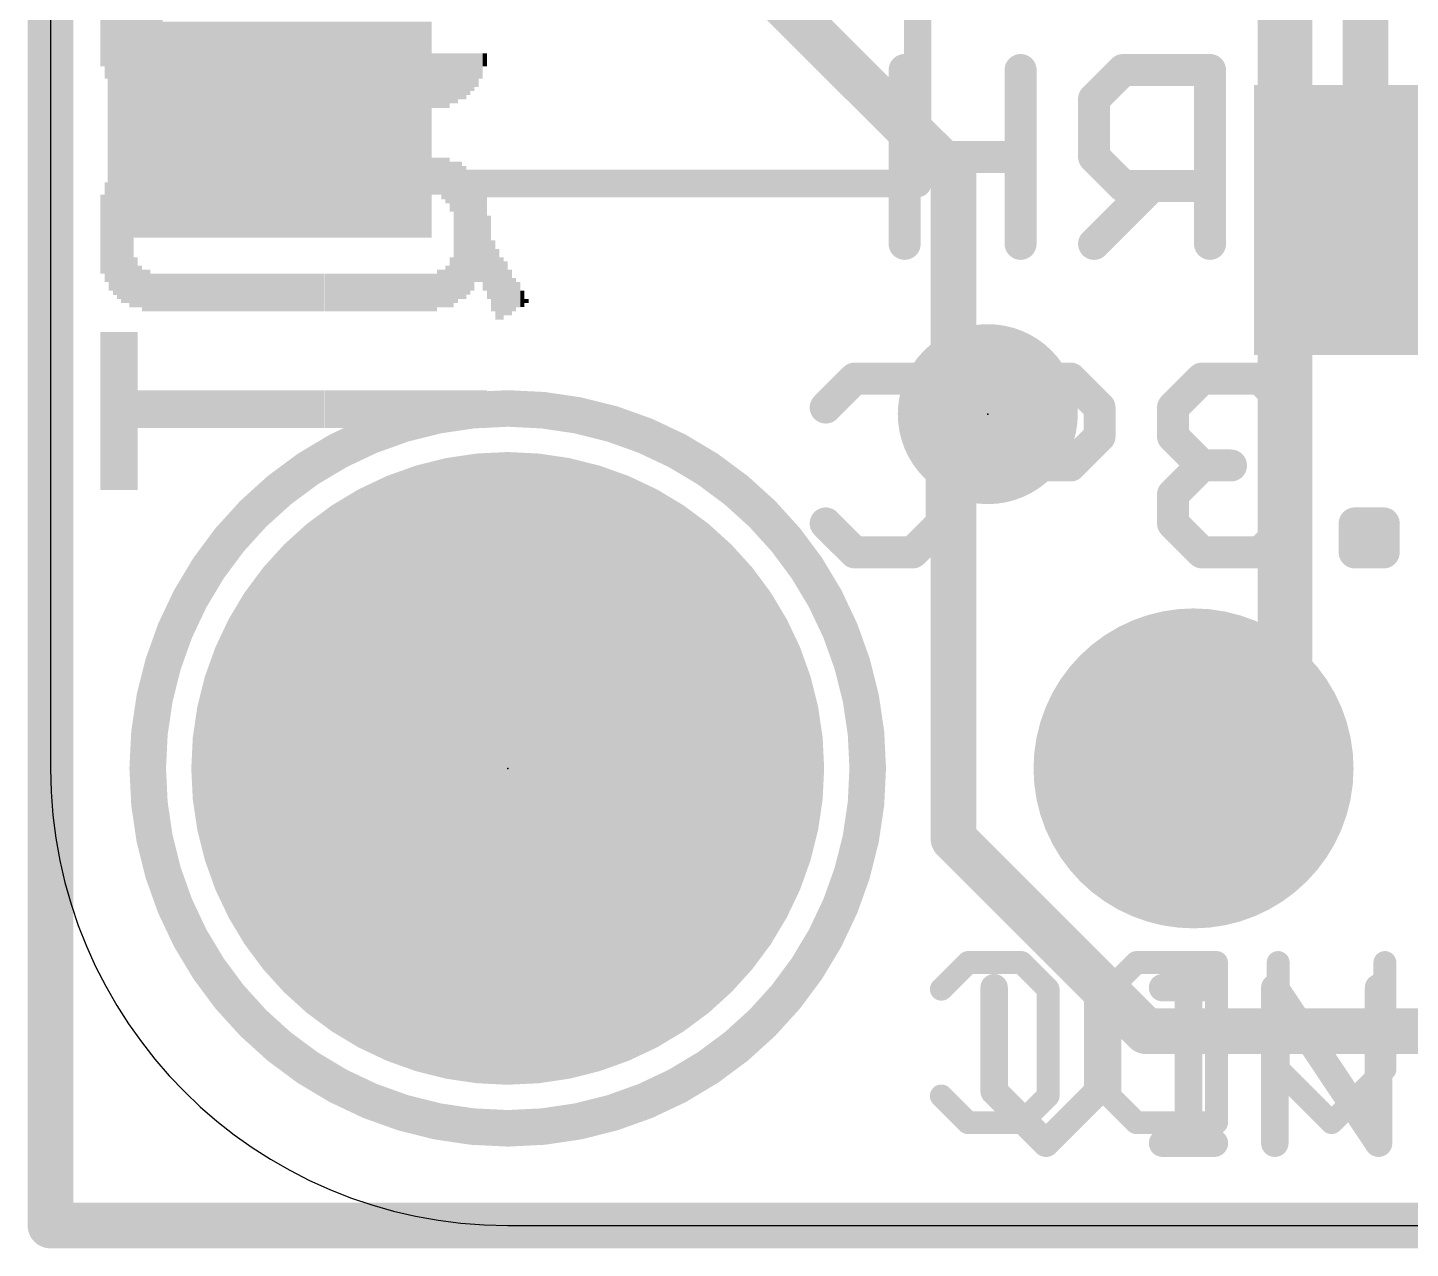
# Model space of a CAD drawing. Extents: x -0.1 to 25.5, y -0.1 to 17.9.
# Drawn here: x -0.13 to 7.55, y -0.13 to 6.66 of the extents above; entities that cross this region are included whole.
import ezdxf

# ---------------------------------------------------------------- set-up
doc = ezdxf.new("R2010")
doc.units = 0
for name, color, linetype in [('1', 12, 'CONTINUOUS'), ('16', 5, 'CONTINUOUS'), ('17', 110, 'CONTINUOUS'), ('20', 53, 'CONTINUOUS'), ('21', 40, 'CONTINUOUS'), ('22', 6, 'CONTINUOUS'), ('23', 53, 'CONTINUOUS')]:
    doc.layers.add(name, color=color, linetype=linetype)

# ---------------------------------------------------------------- blocks, each defined once
blk = doc.blocks.new('RECT')
blk.add_solid([(-0.5, -0.5), (0.5, -0.5), (-0.5, 0.5), (0.5, 0.5)])
blk = doc.blocks.new('PIE')
at = {"const_width": 0.5}
blk.add_lwpolyline([(0, -0.25, 1), (0, 0.25, 1), (0, -0.25)], format="xyb", dxfattribs=at)
blk = doc.blocks.new('ROUNDP')
at = {"const_width": 0.5}
blk.add_lwpolyline([(0, -0.25, 1), (0, 0.25, 1), (0, -0.25)], format="xyb", dxfattribs=at)

msp = doc.modelspace()

# ---------------------------------------------------------------- linework, layer by layer
at = {"layer": '1', "const_width": 0.254}
for points in [[(0, 0), (0, 17.78)], [(7.305, 5.588), (7.305, 7.2365)], [(25.4, 0), (0, 0)]]:
    msp.add_lwpolyline(points, dxfattribs=at)
at = {"layer": '1', "const_width": 0.127}
for points in [[(7.2415, 5.588, 1), (7.3685, 5.588)], [(0, 0.0635, 1), (0, -0.0635)], [(-0.0635, 0, 1), (0.0635, 0)]]:
    msp.add_lwpolyline(points, format="xyb", dxfattribs=at)
at = {"layer": '16'}
for points, const_width in [([(0, 0), (0, 17.78)], 0.254), ([(6.858, 10.8585), (6.858, 3.048)], 0.3048), ([(3.3655, 7.493), (5.0165, 5.842)], 0.254), ([(5.0165, 5.842), (5.0165, 2.1493)], 0.254), ([(6.858, 3.048), (6.35, 2.54)], 0.3048), ([(5.0165, 2.1493), (6.0863, 1.0795)], 0.254), ([(6.0863, 1.0795), (9.9695, 1.0795)], 0.254), ([(25.4, 0), (0, 0)], 0.254)]:
    msp.add_lwpolyline(points, dxfattribs=dict(at, const_width=const_width))
for points, const_width in [([(5.08, 5.842, 1), (4.953, 5.842)], 0.127), ([(4.9716, 5.7971, 1), (5.0614, 5.8869)], 0.127), ([(6.9119, 2.9941, 1), (6.8041, 3.1019)], 0.1524), ([(6.7818, 3.048, 1), (6.9342, 3.048)], 0.1524), ([(6.2961, 2.5939, 1), (6.4039, 2.4861)], 0.1524), ([(5.0614, 2.1942, 1), (4.9716, 2.1044)], 0.127), ([(4.953, 2.1493, 1), (5.08, 2.1493)], 0.127), ([(6.0863, 1.143, 1), (6.0863, 1.016)], 0.127), ([(6.0414, 1.0346, 1), (6.1312, 1.1244)], 0.127), ([(0, 0.0635, 1), (0, -0.0635)], 0.127), ([(-0.0635, 0, 1), (0.0635, 0)], 0.127)]:
    msp.add_lwpolyline(points, format="xyb", dxfattribs=dict(at, const_width=const_width))
at = {"layer": '20'}
for p, q in [((0, 15.24), (0, 2.54)), ((2.54, 0), (22.86, 0))]:
    msp.add_line(p, q, dxfattribs=at)
msp.add_arc((2.54, 2.54), 2.54, 180, 270, dxfattribs=at)
at = {"layer": '21', "const_width": 0.1524}
for points in [[(4.8175, 6.99), (4.8175, 5.79)], [(4.8175, 5.79), (2.2175, 5.79)], [(5.2423, 1.3215), (5.2423, 0.7453)], [(5.8186, 0.7453), (5.8186, 1.3215)], [(6.1779, 1.3215), (6.466, 1.3215)], [(6.3219, 0.4572), (6.3219, 1.3215)], [(6.8015, 0.4572), (6.8015, 1.3215)], [(6.8015, 1.3215), (7.3778, 0.4572)], [(7.3778, 0.4572), (7.3778, 1.3215)], [(5.2423, 0.7453), (5.5305, 0.4572)], [(5.5305, 0.4572), (5.8186, 0.7453)], [(6.1779, 0.4572), (6.466, 0.4572)]]:
    msp.add_lwpolyline(points, dxfattribs=at)
at = {"layer": '21'}
for points, const_width in [([(2.2175, 5.8281, 1), (2.2175, 5.7519)], 0.0762), ([(4.8175, 5.7519, 1), (4.8175, 5.8281)], 0.0762), ([(4.7794, 5.79, 1), (4.8556, 5.79)], 0.0762), ([(2.54, 0.54, 1), (2.54, 4.54, 1), (2.54, 0.54)], 0.2032), ([(5.2804, 1.3215, 1), (5.2042, 1.3215)], 0.0762), ([(5.8567, 1.3215, 1), (5.7805, 1.3215)], 0.0762), ([(6.1779, 1.3596, 1), (6.1779, 1.2834)], 0.0762), ([(6.36, 1.3215, 1), (6.2838, 1.3215)], 0.0762), ([(6.466, 1.2834, 1), (6.466, 1.3596)], 0.0762), ([(6.8332, 1.3427, 1), (6.7698, 1.3004)], 0.0762), ([(6.8396, 1.3215, 1), (6.7634, 1.3215)], 0.0762), ([(7.4159, 1.3215, 1), (7.3397, 1.3215)], 0.0762), ([(5.2693, 0.7723, 1), (5.2154, 0.7184)], 0.0762), ([(5.2042, 0.7453, 1), (5.2804, 0.7453)], 0.0762), ([(5.7805, 0.7453, 1), (5.8567, 0.7453)], 0.0762), ([(5.8455, 0.7184, 1), (5.7916, 0.7723)], 0.0762), ([(5.5035, 0.4841, 1), (5.5574, 0.4303)], 0.0762), ([(5.5035, 0.4303, 1), (5.5574, 0.4841)], 0.0762), ([(6.1779, 0.4953, 1), (6.1779, 0.4191)], 0.0762), ([(6.2838, 0.4572, 1), (6.36, 0.4572)], 0.0762), ([(6.466, 0.4191, 1), (6.466, 0.4953)], 0.0762), ([(6.7634, 0.4572, 1), (6.8396, 0.4572)], 0.0762), ([(7.3397, 0.4572, 1), (7.4159, 0.4572)], 0.0762), ([(7.3461, 0.4361, 1), (7.4095, 0.4783)], 0.0762)]:
    msp.add_lwpolyline(points, format="xyb", dxfattribs=dict(at, const_width=const_width))
at = {"layer": '22'}
for points, const_width in [([(4.7896, 6.4207, 1), (4.7006, 6.4207)], 0.0889), ([(5.4336, 6.4207, 1), (5.3447, 6.4207)], 0.0889), ([(5.9586, 6.4651, 1), (5.9586, 6.3762)], 0.0889), ([(5.99, 6.3892, 1), (5.9271, 6.4521)], 0.0889), ([(6.486, 6.4207, 1), (6.3971, 6.4207)], 0.0889), ([(6.4416, 6.3762, 1), (6.4416, 6.4651)], 0.0889), ([(5.842, 6.2597, 1), (5.7531, 6.2597)], 0.0889), ([(5.7661, 6.2911, 1), (5.829, 6.2282)], 0.0889), ([(4.7451, 5.9821, 1), (4.7451, 5.8932)], 0.0889), ([(5.3891, 5.8932, 1), (5.3891, 5.9821)], 0.0889), ([(5.829, 5.9691, 1), (5.7661, 5.9062)], 0.0889), ([(5.7531, 5.9377, 1), (5.842, 5.9377)], 0.0889), ([(5.9586, 5.8211, 1), (5.9586, 5.7322)], 0.0889), ([(5.9271, 5.7452, 1), (5.99, 5.8081)], 0.0889), ([(6.151, 5.7452, 1), (6.0881, 5.8081)], 0.0889), ([(6.4416, 5.7322, 1), (6.4416, 5.8211)], 0.0889), ([(4.7006, 5.4546, 1), (4.7896, 5.4546)], 0.0889), ([(5.3447, 5.4546, 1), (5.4336, 5.4546)], 0.0889), ([(5.7661, 5.4861, 1), (5.829, 5.4232)], 0.0889), ([(6.3971, 5.4546, 1), (6.486, 5.4546)], 0.0889), ([(4.4676, 4.7506, 1), (4.4676, 4.6617)], 0.0889), ([(4.499, 4.6747, 1), (4.4362, 4.7376)], 0.0889), ([(4.821, 4.7376, 1), (4.7582, 4.6747)], 0.0889), ([(4.7896, 4.6617, 1), (4.7896, 4.7506)], 0.0889), ([(5.5056, 4.7506, 1), (5.5056, 4.6617)], 0.0889), ([(5.5371, 4.6747, 1), (5.4742, 4.7376)], 0.0889), ([(5.6981, 4.7376, 1), (5.6352, 4.6747)], 0.0889), ([(5.6666, 4.6617, 1), (5.6666, 4.7506)], 0.0889), ([(6.3971, 4.7506, 1), (6.3971, 4.6617)], 0.0889), ([(6.4285, 4.6747, 1), (6.3657, 4.7376)], 0.0889), ([(6.7505, 4.7376, 1), (6.6877, 4.6747)], 0.0889), ([(6.7191, 4.6617, 1), (6.7191, 4.7506)], 0.0889), ([(4.2752, 4.5766, 1), (4.338, 4.5137)], 0.0889), ([(4.995, 4.5452, 1), (4.9061, 4.5452)], 0.0889), ([(4.9192, 4.5137, 1), (4.982, 4.5766)], 0.0889), ([(5.3891, 4.5452, 1), (5.3002, 4.5452)], 0.0889), ([(5.3132, 4.5766, 1), (5.3761, 4.5137)], 0.0889), ([(5.8721, 4.5452, 1), (5.7832, 4.5452)], 0.0889), ([(5.7962, 4.5137, 1), (5.8591, 4.5766)], 0.0889), ([(6.2805, 4.5452, 1), (6.1916, 4.5452)], 0.0889), ([(6.2047, 4.5766, 1), (6.2675, 4.5137)], 0.0889), ([(6.8487, 4.5137, 1), (6.9115, 4.5766)], 0.0889), ([(5.3761, 4.4156, 1), (5.3132, 4.3527)], 0.0889), ([(5.8591, 4.3527, 1), (5.7962, 4.4156)], 0.0889), ([(6.2675, 4.4156, 1), (6.2047, 4.3527)], 0.0889), ([(5.3002, 4.3842, 1), (5.3891, 4.3842)], 0.0889), ([(5.7832, 4.3842, 1), (5.8721, 4.3842)], 0.0889), ([(6.1916, 4.3842, 1), (6.2805, 4.3842)], 0.0889), ([(5.5056, 4.2676, 1), (5.5056, 4.1787)], 0.0889), ([(5.6666, 4.1787, 1), (5.6666, 4.2676)], 0.0889), ([(6.3971, 4.2676, 1), (6.3971, 4.1787)], 0.0889), ([(6.4285, 4.1917, 1), (6.3657, 4.2546)], 0.0889), ([(6.5581, 4.1787, 1), (6.5581, 4.2676)], 0.0889), ([(5.4742, 4.1917, 1), (5.5371, 4.2546)], 0.0889), ([(5.6352, 4.2546, 1), (5.6981, 4.1917)], 0.0889), ([(6.3657, 4.1917, 1), (6.4285, 4.2546)], 0.0889), ([(6.2805, 4.0622, 1), (6.1916, 4.0622)], 0.0889), ([(6.2047, 4.0936, 1), (6.2675, 4.0307)], 0.0889), ([(4.338, 3.9326, 1), (4.2752, 3.8697)], 0.0889), ([(4.9061, 3.9012, 1), (4.995, 3.9012)], 0.0889), ([(4.982, 3.8697, 1), (4.9192, 3.9326)], 0.0889), ([(6.2675, 3.9326, 1), (6.2047, 3.8697)], 0.0889), ([(6.1916, 3.9012, 1), (6.2805, 3.9012)], 0.0889), ([(6.9115, 3.8697, 1), (6.8487, 3.9326)], 0.0889), ([(7.2453, 3.9456, 1), (7.2453, 3.8567)], 0.0889), ([(7.2898, 3.9012, 1), (7.2009, 3.9012)], 0.0889), ([(7.4508, 3.9012, 1), (7.3619, 3.9012)], 0.0889), ([(7.4063, 3.8567, 1), (7.4063, 3.9456)], 0.0889), ([(4.4676, 3.7846, 1), (4.4676, 3.6957)], 0.0889), ([(4.4362, 3.7087, 1), (4.499, 3.7716)], 0.0889), ([(4.7582, 3.7716, 1), (4.821, 3.7087)], 0.0889), ([(4.7896, 3.6957, 1), (4.7896, 3.7846)], 0.0889), ([(6.3971, 3.7846, 1), (6.3971, 3.6957)], 0.0889), ([(6.3657, 3.7087, 1), (6.4285, 3.7716)], 0.0889), ([(6.6877, 3.7716, 1), (6.7505, 3.7087)], 0.0889), ([(6.7191, 3.6957, 1), (6.7191, 3.7846)], 0.0889), ([(7.2453, 3.7846, 1), (7.2453, 3.6957)], 0.0889), ([(7.2009, 3.7402, 1), (7.2898, 3.7402)], 0.0889), ([(7.3619, 3.7402, 1), (7.4508, 3.7402)], 0.0889), ([(7.4063, 3.6957, 1), (7.4063, 3.7846)], 0.0889), ([(5.0973, 1.493, 1), (5.0973, 1.4295)], 0.0635), ([(5.1197, 1.4388, 1), (5.0748, 1.4837)], 0.0635), ([(5.4163, 1.4837, 1), (5.3714, 1.4388)], 0.0635), ([(5.3939, 1.4295, 1), (5.3939, 1.493)], 0.0635), ([(6.0328, 1.493, 1), (6.0328, 1.4295)], 0.0635), ([(6.0552, 1.4388, 1), (6.0103, 1.4837)], 0.0635), ([(6.5094, 1.4613, 1), (6.4459, 1.4613)], 0.0635), ([(6.4777, 1.4295, 1), (6.4777, 1.493)], 0.0635), ([(6.8518, 1.4613, 1), (6.7883, 1.4613)], 0.0635), ([(7.4449, 1.4613, 1), (7.3814, 1.4613)], 0.0635), ([(4.9265, 1.3354, 1), (4.9714, 1.2905)], 0.0635), ([(5.5739, 1.313, 1), (5.5104, 1.313)], 0.0635), ([(5.5197, 1.2905, 1), (5.5646, 1.3354)], 0.0635), ([(5.9163, 1.313, 1), (5.8528, 1.313)], 0.0635), ([(5.8621, 1.3354, 1), (5.907, 1.2905)], 0.0635), ([(6.8425, 0.8905, 1), (6.7976, 0.8456)], 0.0635), ([(7.4356, 0.8456, 1), (7.3907, 0.8905)], 0.0635), ([(6.7883, 0.8681, 1), (6.8518, 0.8681)], 0.0635), ([(7.3814, 0.8681, 1), (7.4449, 0.8681)], 0.0635), ([(4.9714, 0.7422, 1), (4.9265, 0.6973)], 0.0635), ([(5.5646, 0.6973, 1), (5.5197, 0.7422)], 0.0635), ([(5.907, 0.7422, 1), (5.8621, 0.6973)], 0.0635), ([(5.5104, 0.7198, 1), (5.5739, 0.7198)], 0.0635), ([(5.8528, 0.7198, 1), (5.9163, 0.7198)], 0.0635), ([(5.0973, 0.6033, 1), (5.0973, 0.5397)], 0.0635), ([(5.0748, 0.549, 1), (5.1197, 0.594)], 0.0635), ([(5.3714, 0.594, 1), (5.4163, 0.549)], 0.0635), ([(5.3939, 0.5397, 1), (5.3939, 0.6033)], 0.0635), ([(6.0328, 0.6033, 1), (6.0328, 0.5397)], 0.0635), ([(6.0103, 0.549, 1), (6.0552, 0.594)], 0.0635), ([(6.4777, 0.5397, 1), (6.4777, 0.6033)], 0.0635), ([(7.0942, 0.594, 1), (7.1391, 0.549)], 0.0635), ([(7.0942, 0.549, 1), (7.1391, 0.594)], 0.0635), ([(6.4459, 0.5715, 1), (6.5094, 0.5715)], 0.0635)]:
    msp.add_lwpolyline(points, format="xyb", dxfattribs=dict(at, const_width=const_width))
for points, const_width in [([(4.7451, 6.4207), (4.7451, 5.4546)], 0.1778), ([(5.3891, 5.4546), (5.3891, 6.4207)], 0.1778), ([(5.9586, 6.4207), (5.7976, 6.2597)], 0.1778), ([(6.4416, 6.4207), (5.9586, 6.4207)], 0.1778), ([(6.4416, 5.4546), (6.4416, 6.4207)], 0.1778), ([(5.7976, 6.2597), (5.7976, 5.9377)], 0.1778), ([(5.3891, 5.9377), (4.7451, 5.9377)], 0.1778), ([(5.7976, 5.9377), (5.9586, 5.7767)], 0.1778), ([(6.1196, 5.7767), (5.7976, 5.4546)], 0.1778), ([(5.9586, 5.7767), (6.4416, 5.7767)], 0.1778), ([(4.3066, 4.5452), (4.4676, 4.7062)], 0.1778), ([(4.4676, 4.7062), (4.7896, 4.7062)], 0.1778), ([(4.7896, 4.7062), (4.9506, 4.5452)], 0.1778), ([(5.5056, 4.7062), (5.3446, 4.5452)], 0.1778), ([(5.6666, 4.7062), (5.5056, 4.7062)], 0.1778), ([(5.8276, 4.5452), (5.6666, 4.7062)], 0.1778), ([(6.3971, 4.7062), (6.2361, 4.5452)], 0.1778), ([(6.7191, 4.7062), (6.3971, 4.7062)], 0.1778), ([(6.8801, 4.5452), (6.7191, 4.7062)], 0.1778), ([(4.9506, 4.5452), (4.9506, 3.9012)], 0.1778), ([(5.3446, 4.5452), (5.3446, 4.3842)], 0.1778), ([(5.8276, 4.3842), (5.8276, 4.5452)], 0.1778), ([(6.2361, 4.5452), (6.2361, 4.3842)], 0.1778), ([(5.3446, 4.3842), (5.5056, 4.2232)], 0.1778), ([(5.6666, 4.2232), (5.8276, 4.3842)], 0.1778), ([(6.2361, 4.3842), (6.3971, 4.2232)], 0.1778), ([(5.5056, 4.2232), (5.6666, 4.2232)], 0.1778), ([(6.3971, 4.2232), (6.2361, 4.0622)], 0.1778), ([(6.3971, 4.2232), (6.5581, 4.2232)], 0.1778), ([(6.2361, 4.0622), (6.2361, 3.9012)], 0.1778), ([(4.4676, 3.7402), (4.3066, 3.9012)], 0.1778), ([(4.9506, 3.9012), (4.7896, 3.7402)], 0.1778), ([(6.2361, 3.9012), (6.3971, 3.7402)], 0.1778), ([(6.7191, 3.7402), (6.8801, 3.9012)], 0.1778), ([(7.4063, 3.9012), (7.2453, 3.9012)], 0.1778), ([(7.2453, 3.9012), (7.2453, 3.7402)], 0.1778), ([(7.4063, 3.7402), (7.4063, 3.9012)], 0.1778), ([(4.7896, 3.7402), (4.4676, 3.7402)], 0.1778), ([(6.3971, 3.7402), (6.7191, 3.7402)], 0.1778), ([(7.2453, 3.7402), (7.4063, 3.7402)], 0.1778), ([(4.949, 1.313), (5.0973, 1.4613)], 0.127), ([(5.0973, 1.4613), (5.3939, 1.4613)], 0.127), ([(5.3939, 1.4613), (5.5422, 1.313)], 0.127), ([(5.8845, 1.313), (6.0328, 1.4613)], 0.127), ([(6.0328, 1.4613), (6.4777, 1.4613)], 0.127), ([(6.4777, 1.4613), (6.4777, 0.5715)], 0.127), ([(6.82, 0.8681), (6.82, 1.4613)], 0.127), ([(7.4132, 1.4613), (7.4132, 0.8681)], 0.127), ([(5.5422, 1.313), (5.5422, 0.7198)], 0.127), ([(5.8845, 0.7198), (5.8845, 1.313)], 0.127), ([(7.1166, 0.5715), (6.82, 0.8681)], 0.127), ([(7.4132, 0.8681), (7.1166, 0.5715)], 0.127), ([(5.0973, 0.5715), (4.949, 0.7198)], 0.127), ([(5.5422, 0.7198), (5.3939, 0.5715)], 0.127), ([(6.0328, 0.5715), (5.8845, 0.7198)], 0.127), ([(5.3939, 0.5715), (5.0973, 0.5715)], 0.127), ([(6.4777, 0.5715), (6.0328, 0.5715)], 0.127)]:
    msp.add_lwpolyline(points, dxfattribs=dict(at, const_width=const_width))
at = {"layer": '23'}
for p in [(5.207, 4.5085), (2.54, 2.54)]:
    msp.add_point(p, dxfattribs=at)

# ---------------------------------------------------------------- block references
at = {"layer": '1'}
for p, xscale, yscale in [((1.2175, 6.09), 1.8, 1.2), ((7.305, 5.588), 1.24, 1.5)]:
    msp.add_blockref('RECT', p, dxfattribs=dict(at, xscale=xscale, yscale=yscale))
msp.add_blockref('PIE', (5.207, 4.5085), dxfattribs=at)
at = {"layer": '17', "xscale": 3.516, "yscale": 3.516}
msp.add_blockref('ROUNDP', (2.54, 2.54), dxfattribs=at)
msp.add_blockref('ROUNDP', (2.54, 2.54), dxfattribs=at)
at = {"layer": '17', "xscale": 1.778, "yscale": 1.778, "rotation": 90}
msp.add_blockref('ROUNDP', (6.35, 2.54), dxfattribs=at)
msp.add_blockref('ROUNDP', (6.35, 2.54), dxfattribs=at)
at = {"layer": '22', "rotation": 270}
for p, xscale, yscale in [((0.2887, 9.0856), 5.2883, 0.0231), ((0.3118, 9.0513), 5.3569, 0.0231), ((0.3349, 9.0284), 5.4026, 0.0231), ((0.358, 9.017), 5.4254, 0.0231), ((0.381, 9.0056), 5.4483, 0.0229), ((0.404, 8.9941), 5.4712, 0.0231), ((0.4271, 8.9941), 5.4712, 0.0231), ((0.4502, 8.9827), 5.494, 0.0231), ((0.4733, 8.9827), 5.494, 0.0231), ((0.4964, 8.97), 5.5194, 0.0231), ((0.5196, 8.97), 5.5194, 0.0231), ((0.5427, 8.97), 5.5194, 0.0231), ((0.5658, 8.97), 5.5194, 0.0231), ((0.5889, 8.97), 5.5194, 0.0231), ((0.612, 6.477), 0.5334, 0.0231), ((0.635, 6.4414), 0.4623, 0.0229), ((0.658, 6.43), 0.4394, 0.0231), ((0.6811, 6.4072), 0.3937, 0.0231), ((0.7042, 6.3957), 0.3708, 0.0231), ((0.7273, 6.3957), 0.3708, 0.0231), ((0.7504, 6.3843), 0.348, 0.0231), ((0.7736, 6.3843), 0.348, 0.0231), ((0.7967, 6.3729), 0.3251, 0.0231), ((0.8198, 6.3729), 0.3251, 0.0231), ((0.8429, 6.3729), 0.3251, 0.0231), ((0.866, 6.3614), 0.3023, 0.0231), ((0.889, 6.3614), 0.3023, 0.0229), ((0.912, 6.3614), 0.3023, 0.0231), ((0.9351, 6.3614), 0.3023, 0.0231), ((0.9582, 6.3614), 0.3023, 0.0231), ((0.9813, 6.3614), 0.3023, 0.0231), ((1.0044, 6.3614), 0.3023, 0.0231), ((1.0276, 6.3614), 0.3023, 0.0231), ((1.0507, 6.3614), 0.3023, 0.0231), ((1.0738, 6.3614), 0.3023, 0.0231), ((1.0969, 6.3614), 0.3023, 0.0231), ((1.12, 6.3614), 0.3023, 0.0231), ((1.143, 6.3614), 0.3023, 0.0229), ((1.166, 6.3614), 0.3023, 0.0231), ((1.1891, 6.3614), 0.3023, 0.0231), ((1.2122, 6.3614), 0.3023, 0.0231), ((1.2353, 6.3614), 0.3023, 0.0231), ((1.2584, 6.3614), 0.3023, 0.0231), ((1.2816, 6.3614), 0.3023, 0.0231), ((1.3047, 6.3614), 0.3023, 0.0231), ((1.3278, 6.3614), 0.3023, 0.0231), ((1.3509, 6.3614), 0.3023, 0.0231), ((1.374, 6.3614), 0.3023, 0.0231), ((1.397, 6.3614), 0.3023, 0.0229), ((1.42, 6.3614), 0.3023, 0.0231), ((1.4431, 6.3614), 0.3023, 0.0231), ((1.4662, 6.3614), 0.3023, 0.0231), ((1.4893, 6.3614), 0.3023, 0.0231), ((1.5124, 6.3614), 0.3023, 0.0231), ((1.5356, 6.3614), 0.3023, 0.0231), ((1.5587, 6.3614), 0.3023, 0.0231), ((1.5818, 6.3614), 0.3023, 0.0231), ((1.6049, 6.3614), 0.3023, 0.0231), ((1.628, 6.3614), 0.3023, 0.0231), ((1.651, 6.3614), 0.3023, 0.0229), ((1.674, 6.3614), 0.3023, 0.0231), ((1.6971, 6.3614), 0.3023, 0.0231), ((1.7202, 6.3614), 0.3023, 0.0231), ((1.7433, 6.3614), 0.3023, 0.0231), ((1.7664, 6.3614), 0.3023, 0.0231), ((1.7896, 6.3614), 0.3023, 0.0231), ((1.8127, 6.3614), 0.3023, 0.0231), ((1.8358, 6.3614), 0.3023, 0.0231), ((1.8589, 6.3614), 0.3023, 0.0231), ((1.882, 6.3614), 0.3023, 0.0231), ((1.905, 6.3614), 0.3023, 0.0229), ((1.928, 6.3614), 0.3023, 0.0231), ((1.9511, 6.3614), 0.3023, 0.0231), ((1.9742, 6.3614), 0.3023, 0.0231), ((1.9973, 6.3614), 0.3023, 0.0231), ((2.0204, 6.3614), 0.3023, 0.0231), ((2.0436, 6.3614), 0.3023, 0.0231), ((2.0667, 6.3614), 0.3023, 0.0231), ((2.0898, 6.3614), 0.3023, 0.0231), ((2.1129, 6.3614), 0.3023, 0.0231), ((2.136, 6.3614), 0.3023, 0.0231), ((2.159, 6.3614), 0.3023, 0.0229), ((2.182, 6.3614), 0.3023, 0.0231), ((2.2051, 6.3614), 0.3023, 0.0231), ((2.2282, 6.3741), 0.2769, 0.0231), ((2.2513, 6.3741), 0.2769, 0.0231), ((2.2744, 6.3856), 0.254, 0.0231), ((2.2976, 6.3856), 0.254, 0.0231), ((2.3207, 6.397), 0.2311, 0.0231), ((2.3438, 6.4084), 0.2083, 0.0231), ((2.3669, 6.4199), 0.1854, 0.0231), ((2.39, 6.4427), 0.1397, 0.0231), ((2.413, 6.477), 0.0711, 0.0229), ((0.4964, 5.8064), 0.254, 0.0231), ((0.5196, 5.8179), 0.2311, 0.0231), ((0.5427, 5.8306), 0.2057, 0.0231), ((0.5658, 5.8306), 0.2057, 0.0231), ((0.5889, 5.8306), 0.2057, 0.0231), ((0.612, 5.8306), 0.2057, 0.0231), ((0.635, 5.8306), 0.2057, 0.0229), ((0.658, 5.842), 0.1829, 0.0231), ((0.6811, 5.842), 0.1829, 0.0231), ((0.7042, 5.842), 0.1829, 0.0231), ((0.7273, 5.842), 0.1829, 0.0231), ((0.7504, 5.842), 0.1829, 0.0231), ((0.7736, 5.842), 0.1829, 0.0231), ((0.7967, 5.842), 0.1829, 0.0231), ((0.8198, 5.842), 0.1829, 0.0231), ((0.8429, 5.842), 0.1829, 0.0231), ((0.866, 5.842), 0.1829, 0.0231), ((0.889, 5.842), 0.1829, 0.0229), ((0.912, 5.842), 0.1829, 0.0231), ((0.9351, 5.842), 0.1829, 0.0231), ((0.9582, 5.842), 0.1829, 0.0231), ((0.9813, 5.842), 0.1829, 0.0231), ((1.0044, 5.842), 0.1829, 0.0231), ((1.0276, 5.842), 0.1829, 0.0231), ((1.0507, 5.842), 0.1829, 0.0231), ((1.0738, 5.842), 0.1829, 0.0231), ((1.0969, 5.842), 0.1829, 0.0231), ((1.12, 5.842), 0.1829, 0.0231), ((1.143, 5.842), 0.1829, 0.0229), ((1.166, 5.842), 0.1829, 0.0231), ((1.1891, 5.842), 0.1829, 0.0231), ((1.2122, 5.842), 0.1829, 0.0231), ((1.2353, 5.842), 0.1829, 0.0231), ((1.2584, 5.842), 0.1829, 0.0231), ((1.2816, 5.842), 0.1829, 0.0231), ((1.3047, 5.842), 0.1829, 0.0231), ((1.3278, 5.842), 0.1829, 0.0231), ((1.3509, 5.842), 0.1829, 0.0231), ((1.374, 5.842), 0.1829, 0.0231), ((1.397, 5.842), 0.1829, 0.0229), ((1.42, 5.842), 0.1829, 0.0231), ((1.4431, 5.842), 0.1829, 0.0231), ((1.4662, 5.842), 0.1829, 0.0231), ((1.4893, 5.842), 0.1829, 0.0231), ((1.5124, 5.842), 0.1829, 0.0231), ((1.5356, 5.842), 0.1829, 0.0231), ((1.5587, 5.842), 0.1829, 0.0231), ((1.5818, 5.842), 0.1829, 0.0231), ((1.6049, 5.842), 0.1829, 0.0231), ((1.628, 5.842), 0.1829, 0.0231), ((1.651, 5.842), 0.1829, 0.0229), ((1.674, 5.842), 0.1829, 0.0231), ((1.6971, 5.842), 0.1829, 0.0231), ((1.7202, 5.842), 0.1829, 0.0231), ((1.7433, 5.842), 0.1829, 0.0231), ((1.7664, 5.842), 0.1829, 0.0231), ((1.7896, 5.842), 0.1829, 0.0231), ((1.8127, 5.842), 0.1829, 0.0231), ((1.8358, 5.842), 0.1829, 0.0231), ((1.8589, 5.842), 0.1829, 0.0231), ((1.882, 5.842), 0.1829, 0.0231), ((1.905, 5.842), 0.1829, 0.0229), ((1.928, 5.842), 0.1829, 0.0231), ((1.9511, 5.842), 0.1829, 0.0231), ((1.9742, 5.842), 0.1829, 0.0231), ((1.9973, 5.842), 0.1829, 0.0231), ((2.0204, 5.842), 0.1829, 0.0231), ((2.0436, 5.842), 0.1829, 0.0231), ((2.0667, 5.842), 0.1829, 0.0231), ((2.0898, 5.8306), 0.2057, 0.0231), ((2.1129, 5.8306), 0.2057, 0.0231), ((2.136, 5.8306), 0.2057, 0.0231), ((2.159, 5.8306), 0.2057, 0.0229), ((2.182, 5.8179), 0.2311, 0.0231), ((2.2051, 5.8064), 0.254, 0.0231), ((0.358, 5.5067), 0.6706, 0.0231), ((0.381, 5.5067), 0.7163, 0.0229), ((0.404, 5.5067), 0.762, 0.0231), ((0.4271, 5.5067), 0.762, 0.0231), ((0.4502, 5.5067), 0.8077, 0.0231), ((0.4733, 5.7721), 0.2769, 0.0231), ((2.2282, 5.7721), 0.2769, 0.0231), ((2.2513, 5.5182), 0.7849, 0.0231), ((2.2744, 5.5296), 0.762, 0.0231), ((2.2976, 5.5182), 0.7391, 0.0231), ((2.3207, 5.5182), 0.6934, 0.0231), ((2.3438, 5.5182), 0.6477, 0.0231), ((0.3118, 5.5194), 0.5537, 0.0231), ((0.3349, 5.5067), 0.6248, 0.0231), ((2.3669, 5.5309), 0.5766, 0.0231), ((2.39, 5.5194), 0.5537, 0.0231), ((0.2887, 5.508), 0.4394, 0.0231), ((2.413, 5.461), 0.5334, 0.0229), ((2.436, 5.3797), 0.4623, 0.0231), ((2.4591, 5.2769), 0.3937, 0.0231), ((0.4733, 5.2413), 0.2769, 0.0231), ((2.2282, 5.2413), 0.2769, 0.0231), ((2.4822, 5.2299), 0.3912, 0.0231), ((2.5053, 5.207), 0.3454, 0.0231), ((0.4964, 5.2184), 0.2311, 0.0231), ((0.5196, 5.1956), 0.2311, 0.0231), ((0.5427, 5.1956), 0.2311, 0.0231), ((2.159, 5.207), 0.2083, 0.0229), ((2.182, 5.207), 0.2083, 0.0231), ((2.2051, 5.2184), 0.2311, 0.0231), ((2.5284, 5.207), 0.2997, 0.0231), ((2.5516, 5.1841), 0.254, 0.0231), ((0.5658, 5.1841), 0.2083, 0.0231), ((0.5889, 5.1841), 0.2083, 0.0231), ((0.612, 5.1841), 0.2083, 0.0231), ((0.635, 5.1841), 0.2083, 0.0229), ((0.658, 5.1841), 0.2083, 0.0231), ((0.6811, 5.1841), 0.2083, 0.0231), ((0.7042, 5.1841), 0.2083, 0.0231), ((0.7273, 5.1841), 0.2083, 0.0231), ((0.7504, 5.1841), 0.2083, 0.0231), ((0.7736, 5.1841), 0.2083, 0.0231), ((0.7967, 5.1841), 0.2083, 0.0231), ((0.8198, 5.1841), 0.2083, 0.0231), ((0.8429, 5.1841), 0.2083, 0.0231), ((0.866, 5.1841), 0.2083, 0.0231), ((0.889, 5.1841), 0.2083, 0.0229), ((0.912, 5.1841), 0.2083, 0.0231), ((0.9351, 5.1841), 0.2083, 0.0231), ((0.9582, 5.1841), 0.2083, 0.0231), ((0.9813, 5.1841), 0.2083, 0.0231), ((1.0044, 5.1841), 0.2083, 0.0231), ((1.0276, 5.1841), 0.2083, 0.0231), ((1.0507, 5.1841), 0.2083, 0.0231), ((1.0738, 5.1841), 0.2083, 0.0231), ((1.0969, 5.1841), 0.2083, 0.0231), ((1.12, 5.1841), 0.2083, 0.0231), ((1.143, 5.1841), 0.2083, 0.0229), ((1.166, 5.1841), 0.2083, 0.0231), ((1.1891, 5.1841), 0.2083, 0.0231), ((1.2122, 5.1841), 0.2083, 0.0231), ((1.2353, 5.1841), 0.2083, 0.0231), ((1.2584, 5.1841), 0.2083, 0.0231), ((1.2816, 5.1841), 0.2083, 0.0231), ((1.3047, 5.1841), 0.2083, 0.0231), ((1.3278, 5.1841), 0.2083, 0.0231), ((1.3509, 5.1841), 0.2083, 0.0231), ((1.374, 5.1841), 0.2083, 0.0231), ((1.397, 5.1841), 0.2083, 0.0229), ((1.42, 5.1841), 0.2083, 0.0231), ((1.4431, 5.1841), 0.2083, 0.0231), ((1.4662, 5.1841), 0.2083, 0.0231), ((1.4893, 5.1841), 0.2083, 0.0231), ((1.5124, 5.1841), 0.2083, 0.0231), ((1.5356, 5.1841), 0.2083, 0.0231), ((1.5587, 5.1841), 0.2083, 0.0231), ((1.5818, 5.1841), 0.2083, 0.0231), ((1.6049, 5.1841), 0.2083, 0.0231), ((1.628, 5.1841), 0.2083, 0.0231), ((1.651, 5.1841), 0.2083, 0.0229), ((1.674, 5.1841), 0.2083, 0.0231), ((1.6971, 5.1841), 0.2083, 0.0231), ((1.7202, 5.1841), 0.2083, 0.0231), ((1.7433, 5.1841), 0.2083, 0.0231), ((1.7664, 5.1841), 0.2083, 0.0231), ((1.7896, 5.1841), 0.2083, 0.0231), ((1.8127, 5.1841), 0.2083, 0.0231), ((1.8358, 5.1841), 0.2083, 0.0231), ((1.8589, 5.1841), 0.2083, 0.0231), ((1.882, 5.1841), 0.2083, 0.0231), ((1.905, 5.1841), 0.2083, 0.0229), ((1.928, 5.1841), 0.2083, 0.0231), ((1.9511, 5.1841), 0.2083, 0.0231), ((1.9742, 5.1841), 0.2083, 0.0231), ((1.9973, 5.1841), 0.2083, 0.0231), ((2.0204, 5.1841), 0.2083, 0.0231), ((2.0436, 5.1841), 0.2083, 0.0231), ((2.0667, 5.1841), 0.2083, 0.0231), ((2.0898, 5.1841), 0.2083, 0.0231), ((2.1129, 5.1841), 0.2083, 0.0231), ((2.136, 5.1841), 0.2083, 0.0231), ((2.5747, 5.1727), 0.1854, 0.0231), ((2.5978, 5.1727), 0.1397, 0.0231), ((2.6209, 5.1486), 0.0914, 0.0231), ((2.644, 5.1372), 0.0229, 0.0231), ((0.2887, 4.5263), 0.8788, 0.0231), ((0.3118, 4.5263), 0.8788, 0.0231), ((0.3349, 4.5263), 0.8788, 0.0231), ((0.358, 4.5263), 0.8788, 0.0231), ((0.381, 4.5263), 0.8788, 0.0229), ((0.404, 4.5263), 0.8788, 0.0231), ((0.4271, 4.5263), 0.8788, 0.0231), ((0.4502, 4.5263), 0.8788, 0.0231), ((0.4733, 4.5263), 0.8788, 0.0231), ((0.4964, 4.5364), 0.2083, 0.0231), ((0.5196, 4.5364), 0.2083, 0.0231), ((0.5427, 4.5364), 0.2083, 0.0231), ((0.5658, 4.5364), 0.2083, 0.0231), ((0.5889, 4.5364), 0.2083, 0.0231), ((0.612, 4.5364), 0.2083, 0.0231), ((0.635, 4.5364), 0.2083, 0.0229), ((0.658, 4.5364), 0.2083, 0.0231), ((0.6811, 4.5364), 0.2083, 0.0231), ((0.7042, 4.5364), 0.2083, 0.0231), ((0.7273, 4.5364), 0.2083, 0.0231), ((0.7504, 4.5364), 0.2083, 0.0231), ((0.7736, 4.5364), 0.2083, 0.0231), ((0.7967, 4.5364), 0.2083, 0.0231), ((0.8198, 4.5364), 0.2083, 0.0231), ((0.8429, 4.5364), 0.2083, 0.0231), ((0.866, 4.5364), 0.2083, 0.0231), ((0.889, 4.5364), 0.2083, 0.0229), ((0.912, 4.5364), 0.2083, 0.0231), ((0.9351, 4.5364), 0.2083, 0.0231), ((0.9582, 4.5364), 0.2083, 0.0231), ((0.9813, 4.5364), 0.2083, 0.0231), ((1.0044, 4.5364), 0.2083, 0.0231), ((1.0276, 4.5364), 0.2083, 0.0231), ((1.0507, 4.5364), 0.2083, 0.0231), ((1.0738, 4.5364), 0.2083, 0.0231), ((1.0969, 4.5364), 0.2083, 0.0231), ((1.12, 4.5364), 0.2083, 0.0231), ((1.143, 4.5364), 0.2083, 0.0229), ((1.166, 4.5364), 0.2083, 0.0231), ((1.1891, 4.5364), 0.2083, 0.0231), ((1.2122, 4.5364), 0.2083, 0.0231), ((1.2353, 4.5364), 0.2083, 0.0231), ((1.2584, 4.5364), 0.2083, 0.0231), ((1.2816, 4.5364), 0.2083, 0.0231), ((1.3047, 4.5364), 0.2083, 0.0231), ((1.3278, 4.5364), 0.2083, 0.0231), ((1.3509, 4.5364), 0.2083, 0.0231), ((1.374, 4.5364), 0.2083, 0.0231), ((1.397, 4.5364), 0.2083, 0.0229), ((1.42, 4.5364), 0.2083, 0.0231), ((1.4431, 4.5364), 0.2083, 0.0231), ((1.4662, 4.5364), 0.2083, 0.0231), ((1.4893, 4.5364), 0.2083, 0.0231), ((1.5124, 4.5364), 0.2083, 0.0231), ((1.5356, 4.5364), 0.2083, 0.0231), ((1.5587, 4.5364), 0.2083, 0.0231), ((1.5818, 4.5364), 0.2083, 0.0231), ((1.6049, 4.5364), 0.2083, 0.0231), ((1.628, 4.5364), 0.2083, 0.0231), ((1.651, 4.5364), 0.2083, 0.0229), ((1.674, 4.5364), 0.2083, 0.0231), ((1.6971, 4.5364), 0.2083, 0.0231), ((1.7202, 4.5364), 0.2083, 0.0231), ((1.7433, 4.5364), 0.2083, 0.0231), ((1.7664, 4.5364), 0.2083, 0.0231), ((1.7896, 4.5364), 0.2083, 0.0231), ((1.8127, 4.5364), 0.2083, 0.0231), ((1.8358, 4.5364), 0.2083, 0.0231), ((1.8589, 4.5364), 0.2083, 0.0231), ((1.882, 4.5364), 0.2083, 0.0231), ((1.905, 4.5364), 0.2083, 0.0229), ((1.928, 4.5364), 0.2083, 0.0231), ((1.9511, 4.5364), 0.2083, 0.0231), ((1.9742, 4.5364), 0.2083, 0.0231), ((1.9973, 4.5364), 0.2083, 0.0231), ((2.0204, 4.5364), 0.2083, 0.0231), ((2.0436, 4.5364), 0.2083, 0.0231), ((2.0667, 4.5364), 0.2083, 0.0231), ((2.0898, 4.5364), 0.2083, 0.0231), ((2.1129, 4.5364), 0.2083, 0.0231), ((2.136, 4.5364), 0.2083, 0.0231), ((2.159, 4.5364), 0.2083, 0.0229), ((2.182, 4.5364), 0.2083, 0.0231), ((2.2051, 4.5364), 0.2083, 0.0231), ((2.2282, 4.5364), 0.2083, 0.0231), ((2.2513, 4.5364), 0.2083, 0.0231), ((2.2744, 4.5364), 0.2083, 0.0231), ((2.2976, 4.5364), 0.2083, 0.0231), ((2.3207, 4.5364), 0.2083, 0.0231), ((2.3438, 4.5364), 0.2083, 0.0231), ((2.3669, 4.5364), 0.2083, 0.0231), ((2.39, 4.5364), 0.2083, 0.0231), ((2.413, 4.5364), 0.2083, 0.0229)]:
    msp.add_blockref('RECT', p, dxfattribs=dict(at, xscale=xscale, yscale=yscale))

doc.saveas('drawing.dxf')
